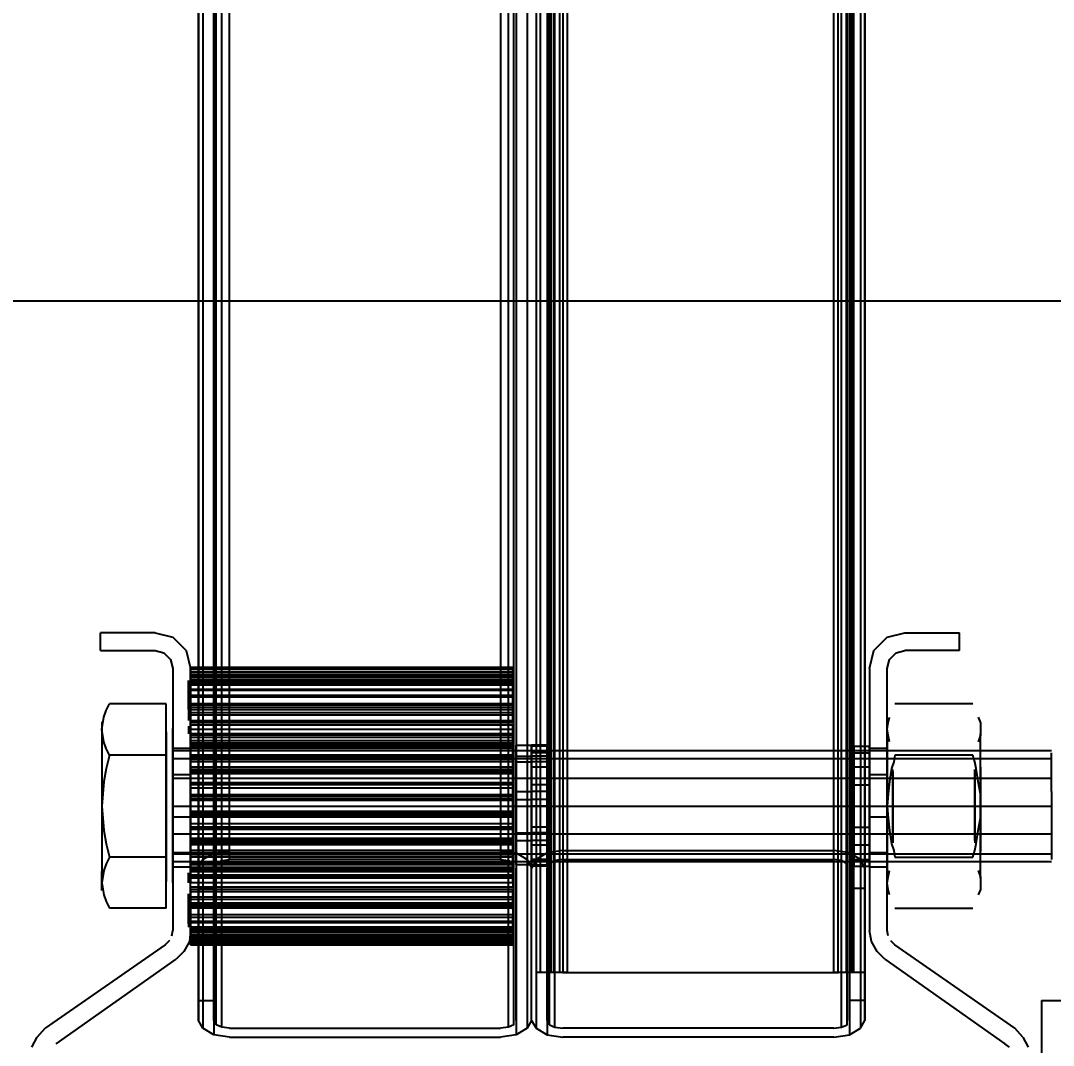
# Model space of a CAD drawing. Header units: inches. Extents: x -13 to 423, y -240 to 292.
# Drawn here: x 78.887 to 79.817, y 195.344 to 196.267 of the extents above; entities that cross this region are included whole.
import ezdxf

# ---------------------------------------------------------------- set-up
doc = ezdxf.new("R2010")
doc.units = ezdxf.units.IN
doc.header["$LTSCALE"] = 15
doc.header["$MEASUREMENT"] = 0
doc.layers.add('Dim', color=7, linetype='Continuous')
doc.styles.get("Standard").update_dxf_attribs({"font": 'arial.ttf'})
doc.dimstyles.get("Standard").update_dxf_attribs({"dimscale": 20, "dimtxt": 2.5, "dimasz": 2.5, "dimexe": 1.25, "dimexo": 0.625, "dimtad": 1, "dimlunit": 3, "dimtxsty": 'Standard', "dimcen": 2.5, "dimazin": 3, "dimtfac": 1, "dimtmove": 0, "dimatfit": 3})

# ---------------------------------------------------------------- blocks, each defined once
blk = doc.blocks.new('*D5')
at = {"layer": 'Defpoints', "color": 0, "transparency": 16777216}
for p in [(136.83266, 288.55834), (16.83266, 255.23761), (136.83266, 144.23761)]:
    blk.add_point(p, dxfattribs=at)
at = {"layer": 'Dim', "color": 0, "lineweight": -2, "transparency": 16777216}
for p, q in [((16.83266, 256.48761), (16.83266, 292.15834)), ((136.83266, 145.48761), (136.83266, 292.15834)), ((20.43266, 288.55834), (72.14726, 288.55834)), ((133.23266, 288.55834), (81.51806, 288.55834))]:
    blk.add_line(p, q, dxfattribs=at)
at = {"layer": 'Dim', "color": 0, "transparency": 16777216}
for points in [[(20.43266, 289.15834), (20.43266, 287.95834), (16.83266, 288.55834)], [(133.23266, 289.15834), (133.23266, 287.95834), (136.83266, 288.55834)]]:
    blk.add_solid(points, dxfattribs=at)
at = {"layer": 'Dim', "color": 0, "transparency": 16777216, "insert": (76.83266, 288.55834), "char_height": 3.6, "attachment_point": 5}
blk.add_mtext("\\A1;10'", dxfattribs=at)
blk = doc.blocks.new('TOP_VIEW_BLOCK')
at = {"layer": 'OUTLINES', "color": 5}
for p, q in [((3.6061, 0.4651), (3.6061, -0.4482)), ((3.6075, -0.448), (3.6075, 0.4653)), ((3.6075, -0.448), (3.6075, 0.4649)), ((3.6319, 0.4653), (3.6319, -0.448)), ((3.6319, 0.4649), (3.6319, -0.448)), ((3.6333, 0.4651), (3.6333, -0.4482)), ((3.6051, 0.4645), (3.6051, -0.4488)), ((3.6051, 0.4641), (3.6051, -0.4488)), ((3.6061, 0.4647), (3.6061, -0.4482)), ((3.6063, -0.4492), (3.6063, 0.4641)), ((3.6068, -0.4489), (3.6068, 0.4644)), ((3.6068, -0.4489), (3.6068, 0.464)), ((3.6075, -0.4488), (3.6075, 0.4645)), ((3.6075, -0.4488), (3.6075, 0.4641)), ((3.6319, 0.4645), (3.6319, -0.4488)), ((3.6319, 0.4641), (3.6319, -0.4488)), ((3.6326, -0.4489), (3.6326, 0.4644)), ((3.6326, -0.4489), (3.6326, 0.464)), ((3.6331, -0.4492), (3.6331, 0.4641)), ((3.6333, 0.4647), (3.6333, -0.4482)), ((3.6343, 0.4645), (3.6343, -0.4488)), ((3.6343, 0.4641), (3.6343, -0.4488)), ((3.6351, 0.464), (3.6351, -0.4488)), ((3.6361, 0.4646), (3.6361, -0.4482)), ((3.6368, -0.4489), (3.6368, 0.4639)), ((3.6375, 0.4648), (3.6375, -0.448)), ((3.6375, 0.464), (3.6375, -0.4488)), ((3.6619, -0.448), (3.6619, 0.4648)), ((3.6619, -0.4488), (3.6619, 0.464)), ((3.6626, -0.4489), (3.6626, 0.4639)), ((3.6633, 0.4646), (3.6633, -0.4482)), ((3.6643, 0.464), (3.6643, -0.4488)), ((3.6047, 0.4637), (3.6047, -0.4496)), ((3.6047, 0.4633), (3.6047, -0.4496)), ((3.6061, 0.4637), (3.6061, -0.4496)), ((3.6061, 0.4633), (3.6061, -0.4496)), ((3.6063, -0.4492), (3.6063, 0.4637)), ((3.6331, -0.4492), (3.6331, 0.4637)), ((3.6363, -0.4492), (3.6363, 0.4637)), ((3.6631, -0.4492), (3.6631, 0.4637)), ((3.6633, 0.4633), (3.6633, -0.4496)), ((3.6647, 0.4633), (3.6647, -0.4496)), ((3.6047, -0.4514), (3.6047, 0.4619)), ((3.6047, -0.4514), (3.6047, 0.4615)), ((3.6061, 0.4619), (3.6061, -0.4514)), ((3.6061, 0.4615), (3.6061, -0.4514)), ((3.6633, 0.4615), (3.6633, -0.4514)), ((3.6647, -0.4514), (3.6647, 0.4615)), ((3.6351, 0.459), (3.6351, -0.459)), ((3.6355, -0.459), (3.6355, 0.459)), ((3.6361, 0.459), (3.6361, -0.459)), ((3.6363, -0.459), (3.6363, 0.459)), ((3.6365, -0.459), (3.6365, 0.459)), ((3.6367, 0.459), (3.6367, -0.459)), ((3.6368, -0.459), (3.6368, 0.459)), ((3.6372, 0.459), (3.6372, -0.459)), ((3.6375, 0.459), (3.6375, -0.459)), ((3.6379, 0.459), (3.6379, -0.459)), ((3.6619, -0.459), (3.6619, 0.459)), ((3.6623, -0.459), (3.6623, 0.459)), ((3.6626, -0.459), (3.6626, 0.459)), ((3.663, 0.459), (3.663, -0.459)), ((3.6631, -0.459), (3.6631, 0.459)), ((3.6633, 0.459), (3.6633, -0.459)), ((3.6635, 0.459), (3.6635, -0.459)), ((3.6637, -0.459), (3.6637, 0.459)), ((3.6643, 0.459), (3.6643, -0.459)), ((3.6647, 0.459), (3.6647, -0.459)), ((3.6047, 0.4518), (3.6047, -0.4615)), ((3.6061, 0.4518), (3.6061, -0.4615)), ((3.6047, 0.4514), (3.6047, -0.4615)), ((3.6061, 0.4514), (3.6061, -0.4615)), ((3.6633, 0.4514), (3.6633, -0.4615)), ((3.6647, 0.4514), (3.6647, -0.4615)), ((3.6047, -0.4633), (3.6047, 0.45)), ((3.6061, -0.4633), (3.6061, 0.45)), ((3.6047, -0.4633), (3.6047, 0.4496)), ((3.6051, 0.4493), (3.6051, -0.464)), ((3.6061, -0.4633), (3.6061, 0.4496)), ((3.6063, -0.4637), (3.6063, 0.4496)), ((3.6063, -0.4637), (3.6063, 0.4492)), ((3.6068, -0.4639), (3.6068, 0.4494)), ((3.6326, -0.4639), (3.6326, 0.4494)), ((3.6331, -0.4637), (3.6331, 0.4496)), ((3.6331, -0.4637), (3.6331, 0.4492)), ((3.6343, 0.4493), (3.6343, -0.464)), ((3.6363, -0.4637), (3.6363, 0.4492)), ((3.6631, -0.4637), (3.6631, 0.4492)), ((3.6633, -0.4633), (3.6633, 0.4496)), ((3.6647, -0.4633), (3.6647, 0.4496)), ((3.6051, 0.4489), (3.6051, -0.464)), ((3.6061, 0.4487), (3.6061, -0.4646)), ((3.6061, 0.4483), (3.6061, -0.4646)), ((3.6068, -0.4639), (3.6068, 0.449)), ((3.6326, -0.4639), (3.6326, 0.449)), ((3.6333, 0.4487), (3.6333, -0.4646)), ((3.6333, 0.4483), (3.6333, -0.4646)), ((3.6343, 0.4489), (3.6343, -0.464)), ((3.6351, 0.4488), (3.6351, -0.464)), ((3.6361, 0.4482), (3.6361, -0.4646)), ((3.6368, -0.4639), (3.6368, 0.4489)), ((3.6626, -0.4639), (3.6626, 0.4489)), ((3.6633, 0.4482), (3.6633, -0.4646)), ((3.6643, 0.4488), (3.6643, -0.464)), ((3.5496, -0.3985), (3.7196, -0.3985)), ((3.5959, -0.43), (3.5959, -0.4284)), ((3.6008, -0.4284), (3.5959, -0.4284)), ((3.6008, -0.4284), (3.6024, -0.4288)), ((3.6667, -0.4288), (3.6683, -0.4284)), ((3.6683, -0.4284), (3.6732, -0.4284)), ((3.6732, -0.43), (3.6732, -0.4284)), ((3.6024, -0.4288), (3.6036, -0.43)), ((3.6655, -0.43), (3.6667, -0.4288)), ((3.5959, -0.43), (3.6008, -0.43)), ((3.6008, -0.43), (3.6016, -0.4302)), ((3.6016, -0.4302), (3.6022, -0.4308)), ((3.6036, -0.43), (3.604, -0.4316)), ((3.6651, -0.4316), (3.6655, -0.43)), ((3.6669, -0.4308), (3.6675, -0.4302)), ((3.6675, -0.4302), (3.6683, -0.43)), ((3.6732, -0.43), (3.6683, -0.43)), ((3.6022, -0.4308), (3.6024, -0.4316)), ((3.6667, -0.4316), (3.6669, -0.4308)), ((3.6024, -0.4316), (3.6024, -0.4552)), ((3.604, -0.4315), (3.604, -0.4322)), ((3.604, -0.4323), (3.604, -0.4315)), ((3.604, -0.4315), (3.633, -0.4315)), ((3.604, -0.4552), (3.604, -0.4316)), ((3.604, -0.4323), (3.604, -0.4316)), ((3.633, -0.4316), (3.604, -0.4316)), ((3.604, -0.4324), (3.604, -0.4317)), ((3.633, -0.4317), (3.604, -0.4317)), ((3.604, -0.4319), (3.604, -0.4326)), ((3.604, -0.4319), (3.633, -0.4319)), ((3.604, -0.4327), (3.604, -0.432)), ((3.633, -0.432), (3.604, -0.432)), ((3.633, -0.4322), (3.604, -0.4322)), ((3.604, -0.4329), (3.604, -0.4322)), ((3.633, -0.4322), (3.633, -0.4315)), ((3.633, -0.4315), (3.633, -0.4323)), ((3.633, -0.4316), (3.633, -0.4323)), ((3.633, -0.4317), (3.633, -0.4324)), ((3.633, -0.4326), (3.633, -0.4319)), ((3.633, -0.432), (3.633, -0.4327)), ((3.633, -0.4322), (3.633, -0.4329)), ((3.6651, -0.4316), (3.6651, -0.4552)), ((3.6667, -0.4552), (3.6667, -0.4316)), ((3.6038, -0.4335), (3.6038, -0.4327)), ((3.6038, -0.4328), (3.6038, -0.4339)), ((3.6038, -0.4329), (3.6038, -0.4336)), ((3.6038, -0.4341), (3.6038, -0.433)), ((3.633, -0.4323), (3.604, -0.4323)), ((3.604, -0.4323), (3.604, -0.433)), ((3.633, -0.4324), (3.604, -0.4324)), ((3.604, -0.4331), (3.604, -0.4324)), ((3.633, -0.4326), (3.604, -0.4326)), ((3.604, -0.4327), (3.604, -0.4335)), ((3.633, -0.4327), (3.604, -0.4327)), ((3.604, -0.4328), (3.604, -0.4335)), ((3.604, -0.4328), (3.633, -0.4328)), ((3.604, -0.4339), (3.604, -0.4328)), ((3.604, -0.4336), (3.604, -0.4329)), ((3.633, -0.4329), (3.604, -0.4329)), ((3.604, -0.4329), (3.604, -0.4335)), ((3.604, -0.433), (3.604, -0.4341)), ((3.633, -0.433), (3.604, -0.433)), ((3.604, -0.4336), (3.604, -0.433)), ((3.604, -0.4331), (3.604, -0.4336)), ((3.633, -0.4331), (3.604, -0.4331)), ((3.633, -0.433), (3.633, -0.4323)), ((3.633, -0.4324), (3.633, -0.4331)), ((3.633, -0.4335), (3.633, -0.4328)), ((3.633, -0.4335), (3.633, -0.4329)), ((3.633, -0.433), (3.633, -0.4336)), ((3.633, -0.4336), (3.633, -0.4331)), ((3.6038, -0.4339), (3.6038, -0.4334)), ((3.6038, -0.435), (3.6038, -0.4339)), ((3.6038, -0.434), (3.6038, -0.4346)), ((3.6038, -0.4347), (3.6038, -0.4341)), ((3.6038, -0.4341), (3.6038, -0.4352)), ((3.604, -0.4334), (3.604, -0.4339)), ((3.633, -0.4335), (3.604, -0.4335)), ((3.604, -0.4335), (3.604, -0.434)), ((3.604, -0.4336), (3.604, -0.4341)), ((3.604, -0.4342), (3.604, -0.4336)), ((3.633, -0.4336), (3.604, -0.4336)), ((3.604, -0.4339), (3.604, -0.435)), ((3.604, -0.4346), (3.604, -0.434)), ((3.604, -0.434), (3.633, -0.434)), ((3.604, -0.4352), (3.604, -0.4341)), ((3.604, -0.4341), (3.604, -0.4347)), ((3.633, -0.434), (3.633, -0.4335)), ((3.633, -0.4341), (3.633, -0.4336)), ((3.633, -0.4336), (3.633, -0.4342)), ((3.5964, -0.4354), (3.5967, -0.4348)), ((3.6018, -0.4348), (3.5967, -0.4348)), ((3.6018, -0.4394), (3.6018, -0.4348)), ((3.6038, -0.4344), (3.6038, -0.4351)), ((3.6038, -0.4353), (3.6038, -0.4346)), ((3.604, -0.4342), (3.604, -0.4348)), ((3.633, -0.4342), (3.604, -0.4342)), ((3.604, -0.4351), (3.604, -0.4344)), ((3.604, -0.4345), (3.604, -0.4352)), ((3.604, -0.4346), (3.604, -0.4353)), ((3.604, -0.4353), (3.604, -0.4347)), ((3.633, -0.4348), (3.604, -0.4348)), ((3.604, -0.4349), (3.604, -0.4356)), ((3.633, -0.4349), (3.604, -0.4349)), ((3.633, -0.4348), (3.633, -0.4342)), ((3.633, -0.4352), (3.633, -0.4345)), ((3.633, -0.4347), (3.633, -0.4353)), ((3.633, -0.4356), (3.633, -0.4349)), ((3.6744, -0.4348), (3.6674, -0.4348)), ((3.5962, -0.436), (3.5964, -0.4354)), ((3.6038, -0.4353), (3.6038, -0.4358)), ((3.6038, -0.4358), (3.6038, -0.4363)), ((3.604, -0.4351), (3.633, -0.4351)), ((3.604, -0.4356), (3.604, -0.4351)), ((3.604, -0.4352), (3.604, -0.4358)), ((3.604, -0.4353), (3.633, -0.4353)), ((3.604, -0.4358), (3.604, -0.4353)), ((3.604, -0.4359), (3.604, -0.4353)), ((3.633, -0.4356), (3.604, -0.4356)), ((3.604, -0.4358), (3.604, -0.4363)), ((3.604, -0.4365), (3.604, -0.4358)), ((3.633, -0.4358), (3.604, -0.4358)), ((3.604, -0.4365), (3.604, -0.4359)), ((3.633, -0.4351), (3.633, -0.4356)), ((3.633, -0.4358), (3.633, -0.4352)), ((3.633, -0.4353), (3.633, -0.4358)), ((3.633, -0.4353), (3.633, -0.4359)), ((3.633, -0.4363), (3.633, -0.4358)), ((3.633, -0.4358), (3.633, -0.4365)), ((3.633, -0.4359), (3.633, -0.4365)), ((3.596, -0.4371), (3.5962, -0.436)), ((3.596, -0.4364), (3.596, -0.4371)), ((3.6038, -0.4368), (3.6038, -0.4375)), ((3.604, -0.4363), (3.633, -0.4363)), ((3.633, -0.4365), (3.604, -0.4365)), ((3.604, -0.4367), (3.604, -0.4375)), ((3.633, -0.4367), (3.604, -0.4367)), ((3.604, -0.4375), (3.604, -0.4368)), ((3.633, -0.4375), (3.633, -0.4367)), ((3.6667, -0.4371), (3.6668, -0.4365)), ((3.6668, -0.4365), (3.6669, -0.436)), ((3.6749, -0.436), (3.6751, -0.4365)), ((3.6751, -0.4365), (3.6751, -0.4371)), ((3.5962, -0.4382), (3.596, -0.4371)), ((3.596, -0.4371), (3.596, -0.4381)), ((3.6018, -0.4375), (3.6018, -0.437)), ((3.6018, -0.4378), (3.6018, -0.4371)), ((3.6018, -0.4373), (3.6018, -0.4381)), ((3.6018, -0.4384), (3.6018, -0.4375)), ((3.6018, -0.4387), (3.6018, -0.4378)), ((3.6024, -0.4375), (3.6024, -0.437)), ((3.6024, -0.4371), (3.6024, -0.4378)), ((3.6024, -0.4373), (3.6024, -0.4381)), ((3.6024, -0.4384), (3.6024, -0.4375)), ((3.6024, -0.4378), (3.6024, -0.4387)), ((3.604, -0.4377), (3.604, -0.4371)), ((3.633, -0.4371), (3.604, -0.4371)), ((3.633, -0.4375), (3.604, -0.4375)), ((3.604, -0.4375), (3.604, -0.438)), ((3.604, -0.4376), (3.604, -0.4384)), ((3.633, -0.4376), (3.604, -0.4376)), ((3.604, -0.4384), (3.604, -0.4377)), ((3.604, -0.4387), (3.604, -0.4378)), ((3.604, -0.4378), (3.633, -0.4378)), ((3.633, -0.4371), (3.633, -0.4377)), ((3.633, -0.438), (3.633, -0.4375)), ((3.633, -0.4384), (3.633, -0.4376)), ((3.633, -0.4377), (3.633, -0.4384)), ((3.633, -0.4378), (3.633, -0.4387)), ((3.6668, -0.4376), (3.6667, -0.4371)), ((3.6667, -0.4375), (3.6667, -0.4381)), ((3.6669, -0.4382), (3.6668, -0.4376)), ((3.6751, -0.4376), (3.6749, -0.4382)), ((3.6751, -0.4371), (3.6751, -0.4376)), ((3.6751, -0.4381), (3.6751, -0.4375)), ((3.596, -0.4381), (3.596, -0.4393)), ((3.5964, -0.4388), (3.5962, -0.4382)), ((3.6018, -0.4381), (3.6018, -0.4391)), ((3.6018, -0.4395), (3.6018, -0.4384)), ((3.6018, -0.4399), (3.6018, -0.4387)), ((3.6024, -0.4381), (3.6024, -0.4391)), ((3.6024, -0.4395), (3.6024, -0.4384)), ((3.6024, -0.4387), (3.6024, -0.4399)), ((3.604, -0.438), (3.604, -0.4385)), ((3.604, -0.4381), (3.633, -0.4381)), ((3.604, -0.4388), (3.604, -0.4383)), ((3.604, -0.4383), (3.633, -0.4383)), ((3.604, -0.439), (3.604, -0.4384)), ((3.604, -0.4389), (3.604, -0.4384)), ((3.633, -0.4384), (3.604, -0.4384)), ((3.604, -0.4385), (3.633, -0.4385)), ((3.604, -0.4385), (3.604, -0.439)), ((3.604, -0.4387), (3.604, -0.4393)), ((3.633, -0.4387), (3.604, -0.4387)), ((3.633, -0.4385), (3.633, -0.438)), ((3.633, -0.4383), (3.633, -0.4388)), ((3.633, -0.4384), (3.633, -0.439)), ((3.633, -0.4384), (3.633, -0.4389)), ((3.633, -0.439), (3.633, -0.4385)), ((3.633, -0.4393), (3.633, -0.4387)), ((3.6333, -0.4385), (3.6347, -0.4385)), ((3.6333, -0.44), (3.6333, -0.4385)), ((3.6333, -0.4385), (3.6333, -0.4395)), ((3.6361, -0.4385), (3.6347, -0.4385)), ((3.6347, -0.4395), (3.6347, -0.4385)), ((3.6347, -0.4385), (3.6347, -0.44)), ((3.6361, -0.4386), (3.6347, -0.4386)), ((3.6347, -0.4392), (3.6347, -0.4386)), ((3.6347, -0.4386), (3.6347, -0.4405)), ((3.6361, -0.44), (3.6361, -0.4385)), ((3.6361, -0.4385), (3.6361, -0.4395)), ((3.6361, -0.4405), (3.6361, -0.4386)), ((3.6361, -0.4386), (3.6361, -0.4392)), ((3.6637, -0.4386), (3.6651, -0.4386)), ((3.6637, -0.4386), (3.6637, -0.4405)), ((3.6637, -0.4392), (3.6637, -0.4386)), ((3.6651, -0.4386), (3.6651, -0.4392)), ((3.6651, -0.4405), (3.6651, -0.4386)), ((3.6667, -0.4381), (3.6667, -0.4386)), ((3.6667, -0.4386), (3.6667, -0.4393)), ((3.6751, -0.4386), (3.6751, -0.4381)), ((3.6751, -0.4393), (3.6751, -0.4386)), ((3.596, -0.4393), (3.596, -0.4407)), ((3.5967, -0.4394), (3.5964, -0.4388)), ((3.5967, -0.4394), (3.5964, -0.4406)), ((3.6018, -0.4394), (3.5967, -0.4394)), ((3.6018, -0.4391), (3.6018, -0.4404)), ((3.6018, -0.4394), (3.6018, -0.4486)), ((3.6018, -0.4408), (3.6018, -0.4395)), ((3.604, -0.4388), (3.6024, -0.4388)), ((3.6024, -0.4412), (3.6024, -0.4388)), ((3.6024, -0.439), (3.6815, -0.439)), ((3.6024, -0.4391), (3.6024, -0.4404)), ((3.6024, -0.4397), (3.6024, -0.4392)), ((3.6024, -0.4408), (3.6024, -0.4395)), ((3.6024, -0.4397), (3.6815, -0.4397)), ((3.6024, -0.4405), (3.6024, -0.4397)), ((3.604, -0.4388), (3.604, -0.4412)), ((3.604, -0.4388), (3.604, -0.4397)), ((3.633, -0.4388), (3.604, -0.4388)), ((3.604, -0.4393), (3.604, -0.4388)), ((3.604, -0.4394), (3.604, -0.4388)), ((3.604, -0.4388), (3.604, -0.4395)), ((3.604, -0.4395), (3.604, -0.4389)), ((3.604, -0.4395), (3.604, -0.439)), ((3.604, -0.4393), (3.604, -0.44)), ((3.604, -0.4398), (3.604, -0.4393)), ((3.633, -0.4394), (3.604, -0.4394)), ((3.604, -0.4394), (3.604, -0.4399)), ((3.604, -0.4401), (3.604, -0.4394)), ((3.604, -0.44), (3.604, -0.4395)), ((3.604, -0.4403), (3.604, -0.4395)), ((3.604, -0.4395), (3.633, -0.4395)), ((3.604, -0.4395), (3.604, -0.4402)), ((3.633, -0.4397), (3.604, -0.4397)), ((3.633, -0.4397), (3.633, -0.4388)), ((3.633, -0.4388), (3.633, -0.4393)), ((3.633, -0.4388), (3.633, -0.4394)), ((3.633, -0.4395), (3.633, -0.4388)), ((3.633, -0.4389), (3.633, -0.4395)), ((3.633, -0.439), (3.633, -0.4395)), ((3.633, -0.44), (3.633, -0.4393)), ((3.633, -0.4393), (3.633, -0.4398)), ((3.633, -0.4399), (3.633, -0.4394)), ((3.633, -0.4394), (3.633, -0.4401)), ((3.633, -0.4395), (3.633, -0.44)), ((3.633, -0.4395), (3.633, -0.4403)), ((3.633, -0.4402), (3.633, -0.4395)), ((3.6333, -0.4395), (3.6347, -0.4395)), ((3.6333, -0.4395), (3.6333, -0.4427)), ((3.6361, -0.4392), (3.6347, -0.4392)), ((3.6347, -0.4421), (3.6347, -0.4392)), ((3.6361, -0.4395), (3.6347, -0.4395)), ((3.6347, -0.4427), (3.6347, -0.4395)), ((3.6361, -0.4392), (3.6361, -0.4421)), ((3.6361, -0.4395), (3.6361, -0.4427)), ((3.6637, -0.4392), (3.6651, -0.4392)), ((3.6637, -0.4421), (3.6637, -0.4392)), ((3.6667, -0.4388), (3.6651, -0.4388)), ((3.6651, -0.4412), (3.6651, -0.4388)), ((3.6651, -0.4392), (3.6651, -0.4421)), ((3.6667, -0.4388), (3.6667, -0.4412)), ((3.6667, -0.4393), (3.6667, -0.44)), ((3.6674, -0.4394), (3.6673, -0.44)), ((3.6744, -0.4394), (3.6674, -0.4394)), ((3.6746, -0.44), (3.6744, -0.4394)), ((3.6751, -0.44), (3.6751, -0.4393)), ((3.6815, -0.4397), (3.6815, -0.4392)), ((3.6815, -0.4405), (3.6815, -0.4397)), ((3.5964, -0.4406), (3.5962, -0.4418)), ((3.6018, -0.4413), (3.6018, -0.4399)), ((3.6018, -0.4404), (3.6018, -0.4418)), ((3.6024, -0.4399), (3.6024, -0.4413)), ((3.6024, -0.4404), (3.6024, -0.4418)), ((3.6024, -0.4415), (3.6024, -0.4405)), ((3.604, -0.4398), (3.604, -0.4407)), ((3.633, -0.4398), (3.604, -0.4398)), ((3.604, -0.4399), (3.604, -0.4404)), ((3.604, -0.44), (3.604, -0.4408)), ((3.604, -0.441), (3.604, -0.44)), ((3.633, -0.44), (3.604, -0.44)), ((3.604, -0.4409), (3.604, -0.4401)), ((3.604, -0.4402), (3.604, -0.4411)), ((3.604, -0.4412), (3.604, -0.4403)), ((3.604, -0.4404), (3.604, -0.4409)), ((3.604, -0.4405), (3.604, -0.441)), ((3.633, -0.4405), (3.604, -0.4405)), ((3.633, -0.4407), (3.633, -0.4398)), ((3.633, -0.4404), (3.633, -0.4399)), ((3.633, -0.4408), (3.633, -0.44)), ((3.633, -0.44), (3.633, -0.441)), ((3.633, -0.4401), (3.633, -0.4409)), ((3.633, -0.4411), (3.633, -0.4402)), ((3.633, -0.4403), (3.633, -0.4412)), ((3.633, -0.4409), (3.633, -0.4404)), ((3.633, -0.441), (3.633, -0.4405)), ((3.6333, -0.44), (3.6347, -0.44)), ((3.6333, -0.4434), (3.6333, -0.44)), ((3.6361, -0.44), (3.6347, -0.44)), ((3.6347, -0.44), (3.6347, -0.4434)), ((3.6361, -0.4405), (3.6347, -0.4405)), ((3.6347, -0.4405), (3.6347, -0.444)), ((3.6361, -0.4434), (3.6361, -0.44)), ((3.6361, -0.444), (3.6361, -0.4405)), ((3.6651, -0.4405), (3.6637, -0.4405)), ((3.6637, -0.4405), (3.6637, -0.444)), ((3.6651, -0.444), (3.6651, -0.4405)), ((3.6667, -0.4399), (3.6667, -0.4404)), ((3.6667, -0.44), (3.6667, -0.4407)), ((3.6667, -0.4404), (3.6667, -0.4409)), ((3.6667, -0.4411), (3.6667, -0.4405)), ((3.6671, -0.4406), (3.667, -0.4412)), ((3.6673, -0.44), (3.6671, -0.4406)), ((3.6747, -0.4406), (3.6746, -0.44)), ((3.6748, -0.4412), (3.6747, -0.4406)), ((3.6751, -0.4404), (3.6751, -0.4399)), ((3.6751, -0.4407), (3.6751, -0.44)), ((3.6751, -0.4409), (3.6751, -0.4404)), ((3.6751, -0.4405), (3.6751, -0.4411)), ((3.6815, -0.4415), (3.6815, -0.4405)), ((3.596, -0.4407), (3.596, -0.4423)), ((3.6018, -0.4423), (3.6018, -0.4408)), ((3.6018, -0.4428), (3.6018, -0.4413)), ((3.6024, -0.4423), (3.6024, -0.4408)), ((3.604, -0.4412), (3.6024, -0.4412)), ((3.6024, -0.445), (3.6024, -0.4412)), ((3.6024, -0.4413), (3.6024, -0.4428)), ((3.6024, -0.4415), (3.6815, -0.4415)), ((3.6024, -0.4415), (3.6024, -0.4427)), ((3.633, -0.4407), (3.604, -0.4407)), ((3.604, -0.4408), (3.604, -0.4418)), ((3.604, -0.4408), (3.633, -0.4408)), ((3.604, -0.4413), (3.604, -0.4408)), ((3.604, -0.4409), (3.633, -0.4409)), ((3.604, -0.4419), (3.604, -0.4409)), ((3.633, -0.441), (3.604, -0.441)), ((3.604, -0.441), (3.604, -0.4415)), ((3.604, -0.4411), (3.604, -0.442)), ((3.633, -0.4411), (3.604, -0.4411)), ((3.604, -0.4412), (3.604, -0.445)), ((3.604, -0.4421), (3.604, -0.4412)), ((3.604, -0.4418), (3.604, -0.4413)), ((3.604, -0.4415), (3.604, -0.442)), ((3.633, -0.4418), (3.633, -0.4408)), ((3.633, -0.4408), (3.633, -0.4413)), ((3.633, -0.4409), (3.633, -0.4419)), ((3.633, -0.4415), (3.633, -0.441)), ((3.633, -0.442), (3.633, -0.4411)), ((3.633, -0.4412), (3.633, -0.4421)), ((3.633, -0.4413), (3.633, -0.4418)), ((3.633, -0.442), (3.633, -0.4415)), ((3.6667, -0.4412), (3.6651, -0.4412)), ((3.6651, -0.445), (3.6651, -0.4412)), ((3.6667, -0.4407), (3.6667, -0.4415)), ((3.6667, -0.4409), (3.6667, -0.4415)), ((3.6667, -0.4417), (3.6667, -0.4411)), ((3.6667, -0.4412), (3.6667, -0.445)), ((3.6667, -0.4415), (3.6667, -0.4421)), ((3.6667, -0.4415), (3.6667, -0.4423)), ((3.667, -0.4412), (3.6669, -0.4418)), ((3.6672, -0.4412), (3.6672, -0.4407)), ((3.6672, -0.4409), (3.6672, -0.4414)), ((3.6672, -0.4417), (3.6672, -0.4412)), ((3.6672, -0.4414), (3.6672, -0.4419)), ((3.6746, -0.4412), (3.6746, -0.4407)), ((3.6746, -0.4409), (3.6746, -0.4414)), ((3.6746, -0.4417), (3.6746, -0.4412)), ((3.6746, -0.4414), (3.6746, -0.4419)), ((3.6749, -0.4418), (3.6748, -0.4412)), ((3.6751, -0.4415), (3.6751, -0.4407)), ((3.6751, -0.4415), (3.6751, -0.4409)), ((3.6751, -0.4411), (3.6751, -0.4417)), ((3.6751, -0.4421), (3.6751, -0.4415)), ((3.6751, -0.4423), (3.6751, -0.4415)), ((3.6815, -0.4427), (3.6815, -0.4415)), ((3.5962, -0.4418), (3.596, -0.444)), ((3.596, -0.4423), (3.596, -0.444)), ((3.6018, -0.4418), (3.6018, -0.4433)), ((3.6018, -0.4439), (3.6018, -0.4423)), ((3.6024, -0.4418), (3.6024, -0.4433)), ((3.6024, -0.4439), (3.6024, -0.4423)), ((3.604, -0.4418), (3.604, -0.4428)), ((3.604, -0.4424), (3.604, -0.4418)), ((3.633, -0.4419), (3.604, -0.4419)), ((3.604, -0.4419), (3.604, -0.4424)), ((3.604, -0.4429), (3.604, -0.4419)), ((3.633, -0.442), (3.604, -0.442)), ((3.604, -0.442), (3.604, -0.443)), ((3.604, -0.4432), (3.604, -0.4421)), ((3.604, -0.4421), (3.604, -0.4431)), ((3.633, -0.4421), (3.604, -0.4421)), ((3.604, -0.4424), (3.604, -0.443)), ((3.604, -0.4434), (3.604, -0.4424)), ((3.633, -0.4424), (3.604, -0.4424)), ((3.633, -0.4428), (3.633, -0.4418)), ((3.633, -0.4418), (3.633, -0.4424)), ((3.633, -0.4424), (3.633, -0.4419)), ((3.633, -0.4419), (3.633, -0.4429)), ((3.633, -0.443), (3.633, -0.442)), ((3.633, -0.4421), (3.633, -0.4432)), ((3.633, -0.4431), (3.633, -0.4421)), ((3.633, -0.443), (3.633, -0.4424)), ((3.633, -0.4424), (3.633, -0.4434)), ((3.6361, -0.4421), (3.6347, -0.4421)), ((3.6347, -0.4459), (3.6347, -0.4421)), ((3.6361, -0.4421), (3.6361, -0.4459)), ((3.6637, -0.4421), (3.6651, -0.4421)), ((3.6637, -0.4459), (3.6637, -0.4421)), ((3.6651, -0.4421), (3.6651, -0.4459)), ((3.6667, -0.4424), (3.6667, -0.4417)), ((3.6667, -0.4421), (3.6667, -0.4428)), ((3.6667, -0.4423), (3.6667, -0.4432)), ((3.6667, -0.4431), (3.6667, -0.4424)), ((3.6669, -0.4418), (3.6668, -0.4429)), ((3.6672, -0.4423), (3.6672, -0.4417)), ((3.6672, -0.4419), (3.6672, -0.4425)), ((3.6672, -0.4429), (3.6672, -0.4423)), ((3.6746, -0.4423), (3.6746, -0.4417)), ((3.6746, -0.4419), (3.6746, -0.4425)), ((3.6746, -0.4429), (3.6746, -0.4423)), ((3.6751, -0.4429), (3.6749, -0.4418)), ((3.6751, -0.4417), (3.6751, -0.4424)), ((3.6751, -0.4428), (3.6751, -0.4421)), ((3.6751, -0.4432), (3.6751, -0.4423)), ((3.6751, -0.4424), (3.6751, -0.4431)), ((3.6018, -0.4444), (3.6018, -0.4428)), ((3.6018, -0.4433), (3.6018, -0.4449)), ((3.6024, -0.4427), (3.6024, -0.444)), ((3.6024, -0.4428), (3.6024, -0.4444)), ((3.6024, -0.4433), (3.6024, -0.4449)), ((3.604, -0.4428), (3.604, -0.4438)), ((3.604, -0.4439), (3.604, -0.4429)), ((3.604, -0.443), (3.604, -0.4435)), ((3.633, -0.443), (3.604, -0.443)), ((3.604, -0.443), (3.604, -0.4436)), ((3.604, -0.443), (3.604, -0.4441)), ((3.633, -0.4431), (3.604, -0.4431)), ((3.604, -0.4442), (3.604, -0.4432)), ((3.604, -0.4433), (3.633, -0.4433)), ((3.604, -0.4439), (3.604, -0.4433)), ((3.633, -0.4434), (3.604, -0.4434)), ((3.633, -0.4438), (3.633, -0.4428)), ((3.633, -0.4429), (3.633, -0.4439)), ((3.633, -0.4435), (3.633, -0.443)), ((3.633, -0.4436), (3.633, -0.443)), ((3.633, -0.4441), (3.633, -0.443)), ((3.633, -0.4432), (3.633, -0.4442)), ((3.633, -0.4433), (3.633, -0.4439)), ((3.6333, -0.4427), (3.6347, -0.4427)), ((3.6333, -0.4427), (3.6333, -0.4464)), ((3.6333, -0.4434), (3.6347, -0.4434)), ((3.6333, -0.4471), (3.6333, -0.4434)), ((3.6361, -0.4427), (3.6347, -0.4427)), ((3.6347, -0.4464), (3.6347, -0.4427)), ((3.6361, -0.4434), (3.6347, -0.4434)), ((3.6347, -0.4434), (3.6347, -0.4471)), ((3.6361, -0.4427), (3.6361, -0.4464)), ((3.6361, -0.4471), (3.6361, -0.4434)), ((3.6667, -0.4428), (3.6667, -0.4435)), ((3.6668, -0.4429), (3.6667, -0.444)), ((3.6667, -0.4438), (3.6667, -0.4431)), ((3.6667, -0.4432), (3.6667, -0.444)), ((3.6672, -0.4425), (3.6672, -0.4431)), ((3.6672, -0.4436), (3.6672, -0.4429)), ((3.6672, -0.4431), (3.6672, -0.4438)), ((3.6746, -0.4425), (3.6746, -0.4431)), ((3.6746, -0.4436), (3.6746, -0.4429)), ((3.6746, -0.4431), (3.6746, -0.4438)), ((3.6751, -0.4435), (3.6751, -0.4428)), ((3.6751, -0.444), (3.6751, -0.4429)), ((3.6751, -0.4431), (3.6751, -0.4438)), ((3.6751, -0.444), (3.6751, -0.4432)), ((3.6815, -0.4427), (3.6815, -0.444)), ((3.596, -0.444), (3.5962, -0.4462)), ((3.596, -0.444), (3.596, -0.4457)), ((3.6018, -0.4454), (3.6018, -0.4439)), ((3.6024, -0.4454), (3.6024, -0.4439)), ((3.6024, -0.444), (3.6815, -0.444)), ((3.6024, -0.444), (3.6024, -0.4453)), ((3.604, -0.4435), (3.604, -0.4445)), ((3.633, -0.4435), (3.604, -0.4435)), ((3.604, -0.4436), (3.604, -0.4441)), ((3.604, -0.4438), (3.604, -0.4448)), ((3.604, -0.4444), (3.604, -0.4439)), ((3.604, -0.445), (3.604, -0.4439)), ((3.604, -0.4441), (3.604, -0.4447)), ((3.604, -0.4441), (3.604, -0.4451)), ((3.604, -0.4452), (3.604, -0.4442)), ((3.633, -0.4445), (3.633, -0.4435)), ((3.633, -0.4441), (3.633, -0.4436)), ((3.633, -0.4448), (3.633, -0.4438)), ((3.633, -0.4439), (3.633, -0.4444)), ((3.633, -0.4439), (3.633, -0.445)), ((3.633, -0.4447), (3.633, -0.4441)), ((3.633, -0.4451), (3.633, -0.4441)), ((3.633, -0.4442), (3.633, -0.4452)), ((3.6361, -0.444), (3.6347, -0.444)), ((3.6347, -0.444), (3.6347, -0.4475)), ((3.6361, -0.4475), (3.6361, -0.444)), ((3.6637, -0.444), (3.6651, -0.444)), ((3.6637, -0.444), (3.6637, -0.4475)), ((3.6651, -0.4475), (3.6651, -0.444)), ((3.6667, -0.4435), (3.6667, -0.4442)), ((3.6667, -0.4445), (3.6667, -0.4438)), ((3.6667, -0.444), (3.6667, -0.4448)), ((3.6667, -0.444), (3.6668, -0.4451)), ((3.6667, -0.4442), (3.6667, -0.4449)), ((3.6672, -0.4442), (3.6672, -0.4436)), ((3.6672, -0.4438), (3.6672, -0.4444)), ((3.6672, -0.4449), (3.6672, -0.4442)), ((3.6746, -0.4442), (3.6746, -0.4436)), ((3.6746, -0.4438), (3.6746, -0.4444)), ((3.6746, -0.4449), (3.6746, -0.4442)), ((3.6751, -0.4442), (3.6751, -0.4435)), ((3.6751, -0.4438), (3.6751, -0.4445)), ((3.6751, -0.4448), (3.6751, -0.444)), ((3.6751, -0.4451), (3.6751, -0.444)), ((3.6751, -0.4449), (3.6751, -0.4442)), ((3.6815, -0.444), (3.6815, -0.4453)), ((3.6018, -0.4459), (3.6018, -0.4444)), ((3.6018, -0.4449), (3.6018, -0.4464)), ((3.6024, -0.4444), (3.6024, -0.4459)), ((3.6024, -0.4449), (3.6024, -0.4464)), ((3.604, -0.445), (3.6024, -0.445)), ((3.6024, -0.4482), (3.6024, -0.445)), ((3.604, -0.445), (3.604, -0.4444)), ((3.633, -0.4445), (3.604, -0.4445)), ((3.604, -0.445), (3.604, -0.4445)), ((3.604, -0.4446), (3.604, -0.4456)), ((3.633, -0.4446), (3.604, -0.4446)), ((3.604, -0.4447), (3.633, -0.4447)), ((3.604, -0.4448), (3.604, -0.4459)), ((3.604, -0.4459), (3.604, -0.4449)), ((3.633, -0.4449), (3.604, -0.4449)), ((3.604, -0.445), (3.604, -0.4482)), ((3.604, -0.4456), (3.604, -0.445)), ((3.633, -0.445), (3.604, -0.445)), ((3.604, -0.446), (3.604, -0.445)), ((3.604, -0.4451), (3.604, -0.4461)), ((3.604, -0.4462), (3.604, -0.4452)), ((3.633, -0.4444), (3.633, -0.445)), ((3.633, -0.4445), (3.633, -0.445)), ((3.633, -0.4456), (3.633, -0.4446)), ((3.633, -0.4459), (3.633, -0.4448)), ((3.633, -0.4449), (3.633, -0.4459)), ((3.633, -0.445), (3.633, -0.4456)), ((3.633, -0.445), (3.633, -0.446)), ((3.633, -0.4461), (3.633, -0.4451)), ((3.633, -0.4452), (3.633, -0.4462)), ((3.6667, -0.445), (3.6651, -0.445)), ((3.6651, -0.4482), (3.6651, -0.445)), ((3.6667, -0.4452), (3.6667, -0.4445)), ((3.6667, -0.4448), (3.6667, -0.4457)), ((3.6667, -0.4449), (3.6667, -0.4456)), ((3.6667, -0.445), (3.6667, -0.4482)), ((3.6667, -0.4459), (3.6667, -0.4452)), ((3.6668, -0.4451), (3.6669, -0.4462)), ((3.6672, -0.4444), (3.6672, -0.4451)), ((3.6672, -0.4455), (3.6672, -0.4449)), ((3.6672, -0.4451), (3.6672, -0.4457)), ((3.6746, -0.4444), (3.6746, -0.4451)), ((3.6746, -0.4455), (3.6746, -0.4449)), ((3.6746, -0.4451), (3.6746, -0.4457)), ((3.6749, -0.4462), (3.6751, -0.4451)), ((3.6751, -0.4445), (3.6751, -0.4452)), ((3.6751, -0.4457), (3.6751, -0.4448)), ((3.6751, -0.4456), (3.6751, -0.4449)), ((3.6751, -0.4452), (3.6751, -0.4459)), ((3.596, -0.4457), (3.596, -0.4473)), ((3.5962, -0.4462), (3.5964, -0.4474)), ((3.6018, -0.4469), (3.6018, -0.4454)), ((3.6018, -0.4474), (3.6018, -0.4459)), ((3.6024, -0.4453), (3.6024, -0.4465)), ((3.6024, -0.4469), (3.6024, -0.4454)), ((3.6024, -0.4459), (3.6024, -0.4474)), ((3.604, -0.4461), (3.604, -0.4456)), ((3.633, -0.4456), (3.604, -0.4456)), ((3.604, -0.4456), (3.604, -0.4462)), ((3.604, -0.4459), (3.604, -0.4468)), ((3.633, -0.4459), (3.604, -0.4459)), ((3.604, -0.446), (3.604, -0.4469)), ((3.633, -0.446), (3.604, -0.446)), ((3.604, -0.4465), (3.604, -0.446)), ((3.633, -0.4461), (3.604, -0.4461)), ((3.604, -0.4461), (3.604, -0.4471)), ((3.604, -0.4472), (3.604, -0.4462)), ((3.604, -0.4462), (3.604, -0.4467)), ((3.633, -0.4456), (3.633, -0.4461)), ((3.633, -0.4462), (3.633, -0.4456)), ((3.633, -0.4468), (3.633, -0.4459)), ((3.633, -0.4469), (3.633, -0.446)), ((3.633, -0.446), (3.633, -0.4465)), ((3.633, -0.4471), (3.633, -0.4461)), ((3.633, -0.4462), (3.633, -0.4472)), ((3.633, -0.4467), (3.633, -0.4462)), ((3.6361, -0.4459), (3.6347, -0.4459)), ((3.6347, -0.4488), (3.6347, -0.4459)), ((3.6361, -0.4459), (3.6361, -0.4488)), ((3.6637, -0.4459), (3.6651, -0.4459)), ((3.6637, -0.4488), (3.6637, -0.4459)), ((3.6651, -0.4459), (3.6651, -0.4488)), ((3.6667, -0.4456), (3.6667, -0.4463)), ((3.6667, -0.4457), (3.6667, -0.4465)), ((3.6667, -0.4465), (3.6667, -0.4459)), ((3.6669, -0.4462), (3.667, -0.4468)), ((3.6672, -0.4461), (3.6672, -0.4455)), ((3.6672, -0.4457), (3.6672, -0.4463)), ((3.6672, -0.4466), (3.6672, -0.4461)), ((3.6746, -0.4461), (3.6746, -0.4455)), ((3.6746, -0.4457), (3.6746, -0.4463)), ((3.6746, -0.4466), (3.6746, -0.4461)), ((3.6748, -0.4468), (3.6749, -0.4462)), ((3.6751, -0.4463), (3.6751, -0.4456)), ((3.6751, -0.4465), (3.6751, -0.4457)), ((3.6751, -0.4459), (3.6751, -0.4465)), ((3.6815, -0.4453), (3.6815, -0.4465)), ((3.6018, -0.4464), (3.6018, -0.4478)), ((3.6018, -0.4483), (3.6018, -0.4469)), ((3.6024, -0.4464), (3.6024, -0.4478)), ((3.6024, -0.4465), (3.6815, -0.4465)), ((3.6024, -0.4465), (3.6024, -0.4475)), ((3.6024, -0.4483), (3.6024, -0.4469)), ((3.604, -0.447), (3.604, -0.4465)), ((3.604, -0.4467), (3.604, -0.4472)), ((3.604, -0.4468), (3.604, -0.4477)), ((3.604, -0.4469), (3.633, -0.4469)), ((3.604, -0.4478), (3.604, -0.4469)), ((3.604, -0.4475), (3.604, -0.447)), ((3.604, -0.447), (3.604, -0.448)), ((3.633, -0.447), (3.604, -0.447)), ((3.604, -0.4471), (3.633, -0.4471)), ((3.604, -0.4476), (3.604, -0.4471)), ((3.604, -0.4471), (3.604, -0.4479)), ((3.633, -0.4465), (3.633, -0.447)), ((3.633, -0.4472), (3.633, -0.4467)), ((3.633, -0.4477), (3.633, -0.4468)), ((3.633, -0.4469), (3.633, -0.4478)), ((3.633, -0.447), (3.633, -0.4475)), ((3.633, -0.448), (3.633, -0.447)), ((3.633, -0.4471), (3.633, -0.4476)), ((3.633, -0.4479), (3.633, -0.4471)), ((3.6333, -0.4464), (3.6347, -0.4464)), ((3.6333, -0.4464), (3.6333, -0.449)), ((3.6333, -0.4471), (3.6347, -0.4471)), ((3.6333, -0.4493), (3.6333, -0.4471)), ((3.6361, -0.4464), (3.6347, -0.4464)), ((3.6347, -0.449), (3.6347, -0.4464)), ((3.6361, -0.4471), (3.6347, -0.4471)), ((3.6347, -0.4471), (3.6347, -0.4493)), ((3.6361, -0.4464), (3.6361, -0.449)), ((3.6361, -0.4493), (3.6361, -0.4471)), ((3.6667, -0.4463), (3.6667, -0.4469)), ((3.6667, -0.4471), (3.6667, -0.4465)), ((3.6667, -0.4465), (3.6667, -0.4473)), ((3.6667, -0.4469), (3.6667, -0.4475)), ((3.6667, -0.4476), (3.6667, -0.4471)), ((3.667, -0.4468), (3.6671, -0.4474)), ((3.6672, -0.4463), (3.6672, -0.4468)), ((3.6672, -0.4471), (3.6672, -0.4466)), ((3.6672, -0.4468), (3.6672, -0.4473)), ((3.6746, -0.4463), (3.6746, -0.4468)), ((3.6746, -0.4471), (3.6746, -0.4466)), ((3.6746, -0.4468), (3.6746, -0.4473)), ((3.6747, -0.4474), (3.6748, -0.4468)), ((3.6751, -0.4469), (3.6751, -0.4463)), ((3.6751, -0.4465), (3.6751, -0.4471)), ((3.6751, -0.4473), (3.6751, -0.4465)), ((3.6751, -0.4475), (3.6751, -0.4469)), ((3.6751, -0.4471), (3.6751, -0.4476)), ((3.6815, -0.4465), (3.6815, -0.4475)), ((3.596, -0.4473), (3.596, -0.4487)), ((3.5964, -0.4474), (3.5967, -0.4486)), ((3.6018, -0.4487), (3.6018, -0.4474)), ((3.6018, -0.4478), (3.6018, -0.4491)), ((3.6024, -0.4474), (3.6024, -0.4487)), ((3.6024, -0.4475), (3.6024, -0.4483)), ((3.6024, -0.4478), (3.6024, -0.4491)), ((3.604, -0.448), (3.604, -0.4472)), ((3.604, -0.4472), (3.633, -0.4472)), ((3.604, -0.4482), (3.604, -0.4473)), ((3.633, -0.4473), (3.604, -0.4473)), ((3.633, -0.4475), (3.604, -0.4475)), ((3.604, -0.4481), (3.604, -0.4476)), ((3.604, -0.4477), (3.604, -0.4485)), ((3.604, -0.4485), (3.604, -0.4478)), ((3.604, -0.4479), (3.604, -0.4486)), ((3.604, -0.448), (3.604, -0.4485)), ((3.604, -0.4487), (3.604, -0.448)), ((3.633, -0.448), (3.604, -0.448)), ((3.6061, -0.4482), (3.6075, -0.448)), ((3.6319, -0.448), (3.6075, -0.448)), ((3.6319, -0.448), (3.6333, -0.4482)), ((3.633, -0.4472), (3.633, -0.448)), ((3.633, -0.4473), (3.633, -0.4482)), ((3.633, -0.4476), (3.633, -0.4481)), ((3.633, -0.4485), (3.633, -0.4477)), ((3.633, -0.4478), (3.633, -0.4485)), ((3.633, -0.4486), (3.633, -0.4479)), ((3.633, -0.4485), (3.633, -0.448)), ((3.633, -0.448), (3.633, -0.4487)), ((3.6347, -0.4475), (3.6361, -0.4475)), ((3.6347, -0.4475), (3.6347, -0.4494)), ((3.6361, -0.4494), (3.6361, -0.4475)), ((3.6375, -0.448), (3.6361, -0.4482)), ((3.6375, -0.448), (3.6619, -0.448)), ((3.6633, -0.4482), (3.6619, -0.448)), ((3.6637, -0.4475), (3.6651, -0.4475)), ((3.6637, -0.4475), (3.6637, -0.4494)), ((3.6651, -0.4494), (3.6651, -0.4475)), ((3.6667, -0.4473), (3.6667, -0.448)), ((3.6667, -0.4481), (3.6667, -0.4476)), ((3.6667, -0.448), (3.6667, -0.4487)), ((3.6671, -0.4474), (3.6673, -0.448)), ((3.6673, -0.448), (3.6674, -0.4486)), ((3.6744, -0.4486), (3.6746, -0.448)), ((3.6746, -0.448), (3.6747, -0.4474)), ((3.6751, -0.448), (3.6751, -0.4473)), ((3.6751, -0.4476), (3.6751, -0.4481)), ((3.6751, -0.4487), (3.6751, -0.448)), ((3.6815, -0.4475), (3.6815, -0.4483)), ((3.596, -0.4487), (3.596, -0.4499)), ((3.5967, -0.4486), (3.5964, -0.4492)), ((3.6018, -0.4486), (3.5967, -0.4486)), ((3.6018, -0.4494), (3.6018, -0.4483)), ((3.6018, -0.4532), (3.6018, -0.4486)), ((3.6018, -0.4498), (3.6018, -0.4487)), ((3.604, -0.4482), (3.6024, -0.4482)), ((3.6024, -0.4495), (3.6024, -0.4482)), ((3.6024, -0.4483), (3.6815, -0.4483)), ((3.6024, -0.4494), (3.6024, -0.4483)), ((3.6024, -0.4483), (3.6024, -0.4488)), ((3.6024, -0.4487), (3.6024, -0.4498)), ((3.6024, -0.449), (3.6815, -0.449)), ((3.604, -0.4486), (3.604, -0.4481)), ((3.604, -0.4495), (3.604, -0.4482)), ((3.633, -0.4482), (3.604, -0.4482)), ((3.604, -0.4482), (3.604, -0.4487)), ((3.604, -0.4492), (3.604, -0.4483)), ((3.633, -0.4483), (3.604, -0.4483)), ((3.604, -0.4485), (3.604, -0.449)), ((3.604, -0.4485), (3.604, -0.4491)), ((3.604, -0.4485), (3.633, -0.4485)), ((3.604, -0.4492), (3.604, -0.4485)), ((3.633, -0.4486), (3.604, -0.4486)), ((3.604, -0.4486), (3.604, -0.4492)), ((3.604, -0.4493), (3.604, -0.4487)), ((3.604, -0.4487), (3.604, -0.4492)), ((3.604, -0.449), (3.604, -0.4496)), ((3.604, -0.4495), (3.604, -0.449)), ((3.6047, -0.4496), (3.6051, -0.4488)), ((3.6051, -0.4488), (3.6061, -0.4482)), ((3.6063, -0.4492), (3.6068, -0.4489)), ((3.6068, -0.4489), (3.6075, -0.4488)), ((3.6319, -0.4488), (3.6075, -0.4488)), ((3.6319, -0.4488), (3.6326, -0.4489)), ((3.6326, -0.4489), (3.6331, -0.4492)), ((3.633, -0.4481), (3.633, -0.4486)), ((3.633, -0.4487), (3.633, -0.4482)), ((3.633, -0.4483), (3.633, -0.4492)), ((3.633, -0.449), (3.633, -0.4485)), ((3.633, -0.4491), (3.633, -0.4485)), ((3.633, -0.4485), (3.633, -0.4492)), ((3.633, -0.4492), (3.633, -0.4486)), ((3.633, -0.4487), (3.633, -0.4493)), ((3.633, -0.4492), (3.633, -0.4487)), ((3.633, -0.4496), (3.633, -0.449)), ((3.633, -0.449), (3.633, -0.4495)), ((3.6333, -0.4482), (3.6343, -0.4488)), ((3.6333, -0.449), (3.6347, -0.449)), ((3.6343, -0.4488), (3.6347, -0.4496)), ((3.6361, -0.4488), (3.6347, -0.4488)), ((3.6347, -0.4494), (3.6347, -0.4488)), ((3.6351, -0.4488), (3.6347, -0.4496)), ((3.6361, -0.449), (3.6347, -0.449)), ((3.6361, -0.4482), (3.6351, -0.4488)), ((3.6361, -0.4488), (3.6361, -0.4494)), ((3.6368, -0.4489), (3.6363, -0.4492)), ((3.6375, -0.4488), (3.6368, -0.4489)), ((3.6375, -0.4488), (3.6619, -0.4488)), ((3.6626, -0.4489), (3.6619, -0.4488)), ((3.6631, -0.4492), (3.6626, -0.4489)), ((3.6643, -0.4488), (3.6633, -0.4482)), ((3.6637, -0.4488), (3.6651, -0.4488)), ((3.6637, -0.4494), (3.6637, -0.4488)), ((3.6647, -0.4496), (3.6643, -0.4488)), ((3.6667, -0.4482), (3.6651, -0.4482)), ((3.6651, -0.4495), (3.6651, -0.4482)), ((3.6651, -0.4488), (3.6651, -0.4494)), ((3.6667, -0.4495), (3.6667, -0.4482)), ((3.6667, -0.4487), (3.6667, -0.4494)), ((3.6674, -0.4486), (3.6744, -0.4486)), ((3.6751, -0.4494), (3.6751, -0.4487)), ((3.6815, -0.4483), (3.6815, -0.4488)), ((3.5962, -0.4498), (3.596, -0.4509)), ((3.596, -0.4509), (3.596, -0.4499)), ((3.5964, -0.4492), (3.5962, -0.4498)), ((3.6018, -0.4491), (3.6018, -0.4501)), ((3.6018, -0.4503), (3.6018, -0.4494)), ((3.6018, -0.4506), (3.6018, -0.4498)), ((3.6024, -0.4491), (3.6024, -0.4501)), ((3.6024, -0.4503), (3.6024, -0.4494)), ((3.604, -0.4495), (3.6024, -0.4495)), ((3.6024, -0.4498), (3.6024, -0.4506)), ((3.604, -0.4491), (3.604, -0.4496)), ((3.633, -0.4492), (3.604, -0.4492)), ((3.604, -0.4492), (3.604, -0.4497)), ((3.604, -0.4493), (3.604, -0.4502)), ((3.633, -0.4493), (3.604, -0.4493)), ((3.604, -0.4495), (3.633, -0.4495)), ((3.604, -0.45), (3.604, -0.4495)), ((3.604, -0.4496), (3.604, -0.4503)), ((3.604, -0.4504), (3.604, -0.4496)), ((3.633, -0.4496), (3.604, -0.4496)), ((3.604, -0.4497), (3.633, -0.4497)), ((3.604, -0.4499), (3.633, -0.4499)), ((3.6047, -0.4514), (3.6047, -0.4496)), ((3.6061, -0.4496), (3.6061, -0.4514)), ((3.633, -0.4496), (3.633, -0.4491)), ((3.633, -0.4497), (3.633, -0.4492)), ((3.633, -0.4502), (3.633, -0.4493)), ((3.633, -0.4495), (3.633, -0.45)), ((3.633, -0.4503), (3.633, -0.4496)), ((3.633, -0.4496), (3.633, -0.4504)), ((3.6347, -0.4493), (3.6333, -0.4493)), ((3.6333, -0.4633), (3.6333, -0.4496)), ((3.6347, -0.4493), (3.6361, -0.4493)), ((3.6361, -0.4494), (3.6347, -0.4494)), ((3.6347, -0.4633), (3.6347, -0.4496)), ((3.6361, -0.4633), (3.6361, -0.4496)), ((3.6633, -0.4496), (3.6633, -0.4514)), ((3.6637, -0.4494), (3.6651, -0.4494)), ((3.6647, -0.4514), (3.6647, -0.4496)), ((3.6667, -0.4495), (3.6651, -0.4495)), ((3.6667, -0.4494), (3.6667, -0.4499)), ((3.6667, -0.4499), (3.6667, -0.4505)), ((3.6668, -0.4504), (3.6669, -0.4498)), ((3.6749, -0.4498), (3.6751, -0.4504)), ((3.6751, -0.4499), (3.6751, -0.4494)), ((3.6751, -0.4505), (3.6751, -0.4499)), ((3.6018, -0.4501), (3.6018, -0.4508)), ((3.6018, -0.4509), (3.6018, -0.4503)), ((3.6018, -0.4511), (3.6018, -0.4506)), ((3.6024, -0.4501), (3.6024, -0.4508)), ((3.6024, -0.4509), (3.6024, -0.4503)), ((3.6024, -0.4506), (3.6024, -0.4511)), ((3.6038, -0.4507), (3.6038, -0.45)), ((3.6038, -0.4509), (3.6038, -0.4502)), ((3.604, -0.45), (3.604, -0.4507)), ((3.604, -0.4505), (3.604, -0.45)), ((3.604, -0.4502), (3.604, -0.4509)), ((3.604, -0.4502), (3.633, -0.4502)), ((3.604, -0.4503), (3.604, -0.4509)), ((3.633, -0.4504), (3.604, -0.4504)), ((3.604, -0.4513), (3.604, -0.4505)), ((3.633, -0.4505), (3.604, -0.4505)), ((3.633, -0.45), (3.633, -0.4505)), ((3.633, -0.4509), (3.633, -0.4503)), ((3.633, -0.4505), (3.633, -0.4513)), ((3.6667, -0.4509), (3.6668, -0.4504)), ((3.6751, -0.4504), (3.6751, -0.4509)), ((3.596, -0.4509), (3.5962, -0.452)), ((3.596, -0.4516), (3.596, -0.4509)), ((3.633, -0.4509), (3.604, -0.4509)), ((3.633, -0.4513), (3.604, -0.4513)), ((3.604, -0.4515), (3.604, -0.4522)), ((3.633, -0.4515), (3.604, -0.4515)), ((3.604, -0.4515), (3.604, -0.4521)), ((3.604, -0.4517), (3.633, -0.4517)), ((3.604, -0.4522), (3.604, -0.4517)), ((3.6061, -0.4514), (3.6047, -0.4514)), ((3.633, -0.4522), (3.633, -0.4515)), ((3.633, -0.4521), (3.633, -0.4515)), ((3.633, -0.4517), (3.633, -0.4522)), ((3.6633, -0.4514), (3.6647, -0.4514)), ((3.6668, -0.4515), (3.6667, -0.4509)), ((3.6669, -0.452), (3.6668, -0.4515)), ((3.6751, -0.4515), (3.6749, -0.452)), ((3.6751, -0.4509), (3.6751, -0.4515)), ((3.5962, -0.452), (3.5964, -0.4526)), ((3.5964, -0.4526), (3.5967, -0.4532)), ((3.6038, -0.4519), (3.6038, -0.4527)), ((3.6038, -0.4524), (3.6038, -0.4519)), ((3.6038, -0.4528), (3.6038, -0.452)), ((3.604, -0.4527), (3.604, -0.4519)), ((3.604, -0.4519), (3.604, -0.4524)), ((3.604, -0.452), (3.604, -0.4528)), ((3.604, -0.4521), (3.604, -0.4527)), ((3.633, -0.4522), (3.604, -0.4522)), ((3.604, -0.4522), (3.604, -0.4527)), ((3.604, -0.4528), (3.604, -0.4522)), ((3.604, -0.4531), (3.604, -0.4524)), ((3.633, -0.4524), (3.604, -0.4524)), ((3.604, -0.4524), (3.604, -0.4529)), ((3.604, -0.4527), (3.633, -0.4527)), ((3.604, -0.4527), (3.604, -0.4533)), ((3.633, -0.4527), (3.633, -0.4521)), ((3.633, -0.4527), (3.633, -0.4522)), ((3.633, -0.4522), (3.633, -0.4528)), ((3.633, -0.4524), (3.633, -0.4531)), ((3.633, -0.4529), (3.633, -0.4524)), ((3.633, -0.4533), (3.633, -0.4527)), ((3.6018, -0.4532), (3.5967, -0.4532)), ((3.6038, -0.4535), (3.6038, -0.4528)), ((3.6038, -0.4537), (3.6038, -0.4529)), ((3.6038, -0.4531), (3.6038, -0.454)), ((3.6038, -0.4532), (3.6038, -0.4544)), ((3.6038, -0.4545), (3.6038, -0.4533)), ((3.604, -0.4528), (3.604, -0.4535)), ((3.604, -0.4529), (3.604, -0.4537)), ((3.604, -0.4529), (3.633, -0.4529)), ((3.604, -0.454), (3.604, -0.4531)), ((3.633, -0.4531), (3.604, -0.4531)), ((3.604, -0.4544), (3.604, -0.4532)), ((3.604, -0.4538), (3.604, -0.4532)), ((3.633, -0.4532), (3.604, -0.4532)), ((3.604, -0.4533), (3.604, -0.4545)), ((3.633, -0.4528), (3.633, -0.4535)), ((3.633, -0.4532), (3.633, -0.4538)), ((3.6674, -0.4532), (3.6744, -0.4532)), ((3.6038, -0.4539), (3.6038, -0.4545)), ((3.6038, -0.4546), (3.6038, -0.4541)), ((3.6038, -0.4543), (3.6038, -0.4549)), ((3.633, -0.4538), (3.604, -0.4538)), ((3.604, -0.4538), (3.604, -0.4544)), ((3.604, -0.4545), (3.604, -0.4539)), ((3.604, -0.4544), (3.604, -0.4539)), ((3.604, -0.4545), (3.604, -0.454)), ((3.604, -0.454), (3.633, -0.454)), ((3.604, -0.4541), (3.604, -0.4546)), ((3.604, -0.4549), (3.604, -0.4543)), ((3.604, -0.4549), (3.604, -0.4544)), ((3.633, -0.4544), (3.604, -0.4544)), ((3.604, -0.4544), (3.604, -0.455)), ((3.604, -0.4552), (3.604, -0.4545)), ((3.633, -0.4545), (3.604, -0.4545)), ((3.604, -0.4551), (3.604, -0.4545)), ((3.633, -0.4544), (3.633, -0.4538)), ((3.633, -0.4539), (3.633, -0.4544)), ((3.633, -0.454), (3.633, -0.4545)), ((3.633, -0.4544), (3.633, -0.4549)), ((3.633, -0.455), (3.633, -0.4544)), ((3.633, -0.4545), (3.633, -0.4552)), ((3.633, -0.4545), (3.633, -0.4551)), ((3.6023, -0.4557), (3.6024, -0.4552)), ((3.604, -0.4552), (3.6039, -0.4562)), ((3.633, -0.4549), (3.604, -0.4549)), ((3.604, -0.4549), (3.604, -0.4556)), ((3.604, -0.4557), (3.604, -0.455)), ((3.633, -0.455), (3.604, -0.455)), ((3.633, -0.4551), (3.604, -0.4551)), ((3.604, -0.4551), (3.604, -0.4558)), ((3.604, -0.4552), (3.633, -0.4552)), ((3.633, -0.4553), (3.604, -0.4553)), ((3.604, -0.4553), (3.604, -0.456)), ((3.604, -0.4561), (3.604, -0.4554)), ((3.633, -0.4554), (3.604, -0.4554)), ((3.633, -0.4556), (3.633, -0.4549)), ((3.633, -0.455), (3.633, -0.4557)), ((3.633, -0.4558), (3.633, -0.4551)), ((3.633, -0.456), (3.633, -0.4553)), ((3.633, -0.4554), (3.633, -0.4561)), ((3.6653, -0.4562), (3.6651, -0.4552)), ((3.6668, -0.4557), (3.6667, -0.4552)), ((3.6021, -0.4561), (3.6017, -0.4565)), ((3.6039, -0.4562), (3.6034, -0.4571)), ((3.633, -0.4556), (3.604, -0.4556)), ((3.604, -0.4556), (3.604, -0.4563)), ((3.633, -0.4557), (3.604, -0.4557)), ((3.604, -0.4557), (3.604, -0.4565)), ((3.604, -0.4557), (3.604, -0.4564)), ((3.604, -0.4565), (3.604, -0.4558)), ((3.633, -0.4558), (3.604, -0.4558)), ((3.633, -0.456), (3.604, -0.456)), ((3.604, -0.4561), (3.633, -0.4561)), ((3.633, -0.4563), (3.604, -0.4563)), ((3.633, -0.4564), (3.604, -0.4564)), ((3.633, -0.4563), (3.633, -0.4556)), ((3.633, -0.4565), (3.633, -0.4557)), ((3.633, -0.4564), (3.633, -0.4557)), ((3.633, -0.4558), (3.633, -0.4565)), ((3.6658, -0.4571), (3.6653, -0.4562)), ((3.667, -0.4561), (3.6674, -0.4565)), ((3.6017, -0.4565), (3.5909, -0.464)), ((3.6034, -0.4571), (3.6027, -0.4578)), ((3.604, -0.4565), (3.633, -0.4565)), ((3.6665, -0.4578), (3.6658, -0.4571)), ((3.6782, -0.464), (3.6674, -0.4565)), ((3.5919, -0.4654), (3.6027, -0.4578)), ((3.6665, -0.4578), (3.6773, -0.4654)), ((3.6361, -0.459), (3.6351, -0.459)), ((3.6365, -0.459), (3.6351, -0.459)), ((3.6365, -0.459), (3.6355, -0.459)), ((3.6375, -0.459), (3.6361, -0.459)), ((3.6368, -0.459), (3.6363, -0.459)), ((3.6379, -0.459), (3.6365, -0.459)), ((3.6372, -0.459), (3.6367, -0.459)), ((3.6375, -0.459), (3.6368, -0.459)), ((3.6379, -0.459), (3.6372, -0.459)), ((3.6375, -0.459), (3.6619, -0.459)), ((3.6379, -0.459), (3.6623, -0.459)), ((3.6626, -0.459), (3.6619, -0.459)), ((3.6633, -0.459), (3.6619, -0.459)), ((3.663, -0.459), (3.6623, -0.459)), ((3.6637, -0.459), (3.6623, -0.459)), ((3.6631, -0.459), (3.6626, -0.459)), ((3.6635, -0.459), (3.663, -0.459)), ((3.6643, -0.459), (3.6633, -0.459)), ((3.6647, -0.459), (3.6633, -0.459)), ((3.6647, -0.459), (3.6637, -0.459)), ((3.6047, -0.4615), (3.6047, -0.4633)), ((3.6047, -0.4615), (3.6061, -0.4615)), ((3.6061, -0.4615), (3.6061, -0.4633)), ((3.6647, -0.4615), (3.6633, -0.4615)), ((3.6633, -0.4615), (3.6633, -0.4633)), ((3.6647, -0.4615), (3.6647, -0.4633)), ((3.6806, -0.4615), (3.6806, -0.498)), ((3.6806, -0.4615), (3.6831, -0.4615)), ((3.6051, -0.464), (3.6047, -0.4633)), ((3.6068, -0.4639), (3.6063, -0.4637)), ((3.6331, -0.4637), (3.6326, -0.4639)), ((3.6347, -0.4633), (3.6343, -0.464)), ((3.6347, -0.4633), (3.6351, -0.464)), ((3.6363, -0.4637), (3.6368, -0.4639)), ((3.6626, -0.4639), (3.6631, -0.4637)), ((3.6643, -0.464), (3.6647, -0.4633)), ((3.5897, -0.4657), (3.5902, -0.4648)), ((3.5902, -0.4648), (3.5909, -0.464)), ((3.6061, -0.4646), (3.6051, -0.464)), ((3.6075, -0.4648), (3.6061, -0.4646)), ((3.6075, -0.464), (3.6068, -0.4639)), ((3.6075, -0.464), (3.6319, -0.464)), ((3.6075, -0.4648), (3.6319, -0.4648)), ((3.6326, -0.4639), (3.6319, -0.464)), ((3.6333, -0.4646), (3.6319, -0.4648)), ((3.6343, -0.464), (3.6333, -0.4646)), ((3.6351, -0.464), (3.6361, -0.4646)), ((3.6361, -0.4646), (3.6375, -0.4648)), ((3.6368, -0.4639), (3.6375, -0.464)), ((3.6619, -0.464), (3.6375, -0.464)), ((3.6619, -0.4648), (3.6375, -0.4648)), ((3.6619, -0.464), (3.6626, -0.4639)), ((3.6619, -0.4648), (3.6633, -0.4646)), ((3.6633, -0.4646), (3.6643, -0.464)), ((3.6789, -0.4648), (3.6782, -0.464)), ((3.6789, -0.4648), (3.6794, -0.4657)), ((3.6777, -0.4657), (3.6773, -0.4654))]:
    blk.add_line(p, q, dxfattribs=at)

msp = doc.modelspace()

# ---------------------------------------------------------------- block references
at = {"color": 5, "xscale": 10, "yscale": 10, "zscale": 10}
msp.add_blockref('TOP_VIEW_BLOCK', (43, 200), dxfattribs=at)

# ---------------------------------------------------------------- dimensions: what is measured, and where the dimension line sits
at = {"layer": 'Dim'}
dim = msp.add_linear_dim(base=(136.83266, 288.55834), p1=(16.83266, 255.23761), p2=(136.83266, 144.23761), dimstyle='Standard', dxfattribs=at)
dim.commit()
dim.dimension.update_dxf_attribs({"geometry": '*D5', "text_midpoint": (76.83266, 288.55834)})

doc.saveas('drawing.dxf')
